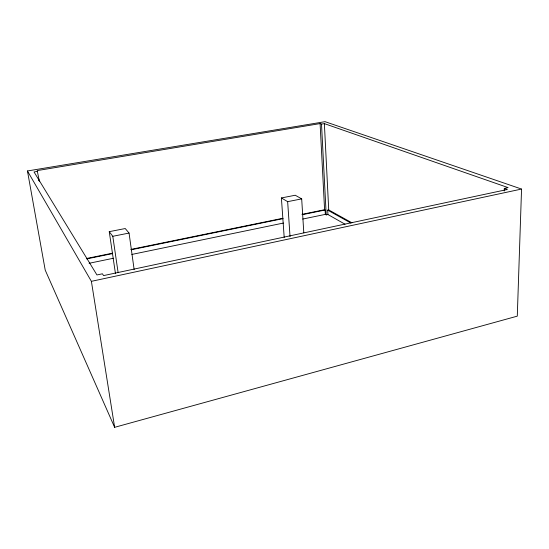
<?xml version="1.0" encoding="UTF-8"?>
<svg xmlns="http://www.w3.org/2000/svg" width="549" height="549" viewBox="0 0 549 549"><rect width="100%" height="100%" fill="white"/><g stroke="black" fill="none" stroke-linecap="round" stroke-linejoin="round"><path stroke-width="0.82" d="M504.243 190.983L504.305 188.424L508.12 187.614L324.37 123.621L321.508 124.095L320.088 123.594L37.188 170.595L39.418 181.403M521.55 189.055L517.288 316.149L114.638 427.321L45.217 270.115L27.45 170.972L325.056 121.679L521.55 189.055L91.388 281.335L27.45 170.972M302.719 219.058L325.337 214.378L326.209 214.872L327.925 214.515L345.012 224.205M89.116 263.28L113.41 258.256M131.835 254.441L283.456 223.045M86.447 258.517L112.442 253.185M130.888 249.411L282.666 218.31M301.95 214.357L324.589 209.718L325.111 210.013L325.337 214.378M86.68 258.908L112.71 253.569M131.177 249.781L283.133 218.619M302.444 214.659L325.111 210.013M327.925 214.515L327.698 210.143L328.727 209.931L351.957 222.819M129.056 233.071L125.241 228.535L109.251 231.664L112.792 236.29L129.056 233.071L134.141 269.58M284.197 237.449L281.397 197.949L287.655 201.661L301.689 198.882L303.796 232.845M281.397 197.949L295.232 195.238L301.689 198.882M37.661 171.35L34.024 171.954L96.953 274.96L102.423 273.793L103.562 275.598L507.338 189.494L504.305 188.424M327.698 210.143L350.88 223.052M38.663 179.043L38.958 180.731M91.388 281.335L114.638 427.321M112.792 236.29L118.076 272.318M109.251 231.664L115.462 273.656M287.655 201.661L290.037 236.646M320.088 123.594L324.589 209.718M324.37 123.621L328.727 209.931M321.508 124.095L326.209 214.872"/></g></svg>
